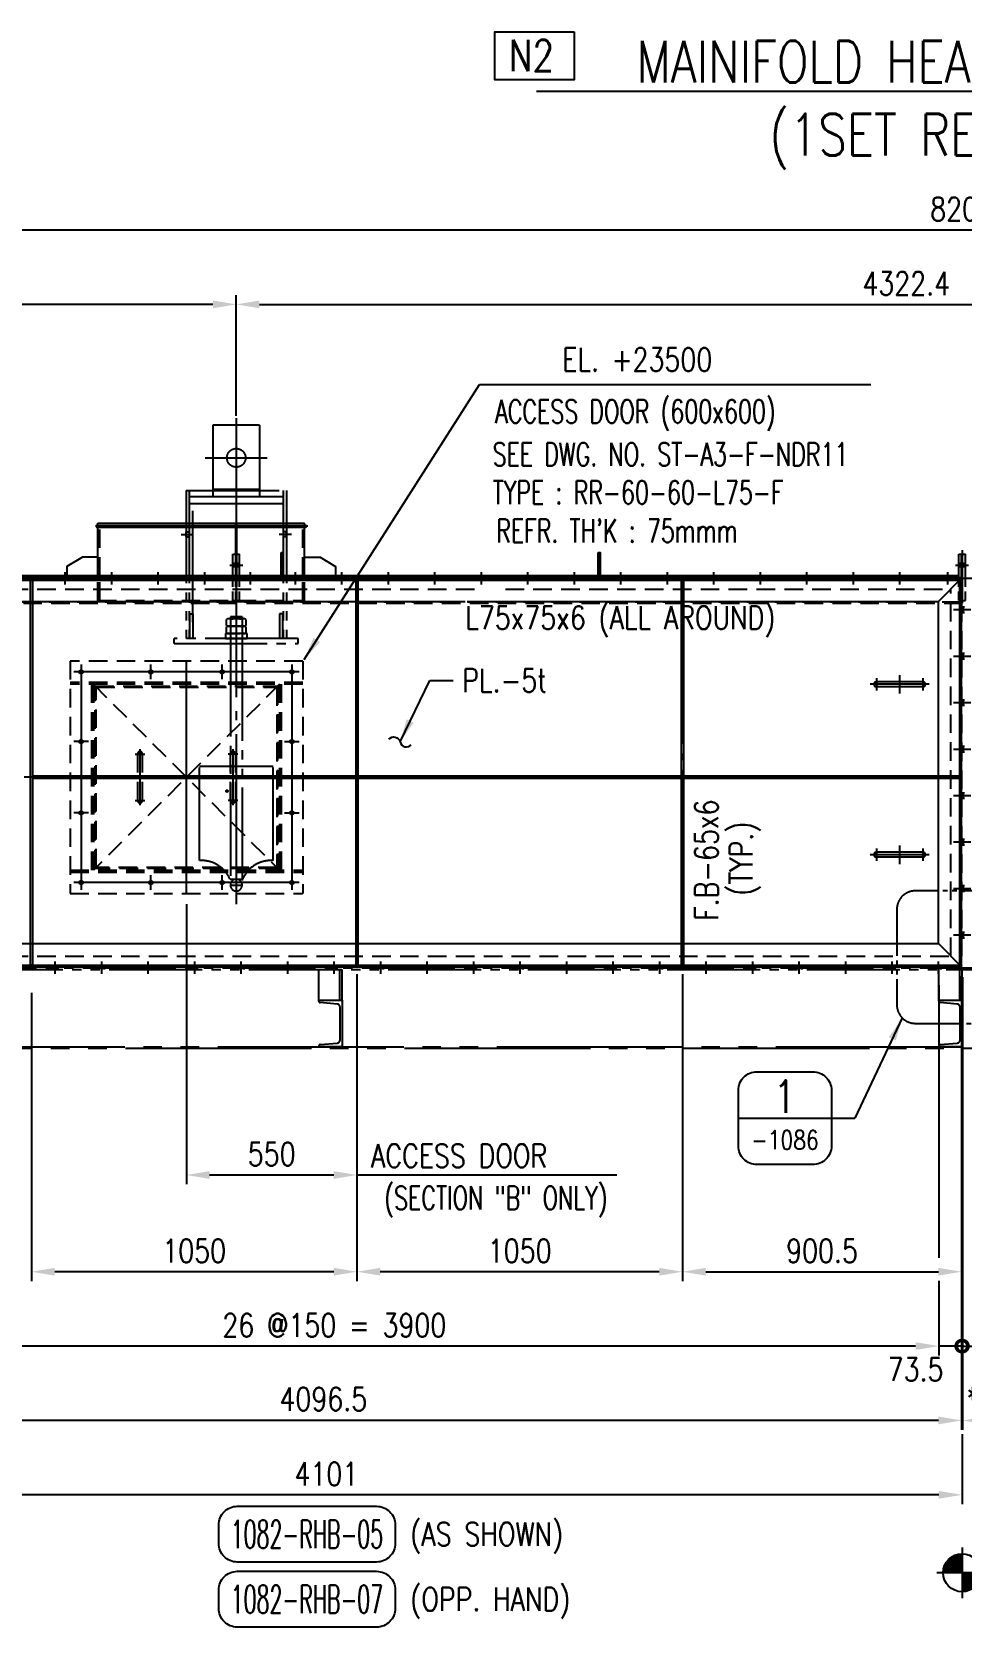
# Model space of a CAD drawing. Header units: millimetres. Extents: x 0 to 232280, y -26939 to 23794.
# Drawn here: x 7840 to 10841, y -13310 to -8161 of the extents above; entities that cross this region are included whole.
import ezdxf
from ezdxf.enums import TextEntityAlignment as Align

# ---------------------------------------------------------------- set-up
doc = ezdxf.new("R2010")
doc.units = ezdxf.units.MM
doc.header["$LTSCALE"] = 30
for name, pattern in [('CENTER', [50.8, 31.75, -6.35, 6.35, -6.35]), ('JNK-CENTER', [34, 30, -1.5, 1, -1.5]), ('JNK-HIDDEN', [3, 2, -1]), ('JNK-PHANTOM', [15, 10, -1, 1, -1, 1, -1]), ('PH2', [15, 10, -1, 1, -1, 1, -1]), ('PHA', [30, 20, -2, 2, -2, 2, -2])]:
    doc.linetypes.add(name, pattern=pattern)
for name, color, linetype in [('CEN-R', 1, 'JNK-CENTER'), ('CON-C', 4, 'Continuous'), ('CON-G', 3, 'Continuous'), ('CON-W', 7, 'Continuous'), ('CON-Y', 2, 'Continuous'), ('det', 2, 'PH2'), ('Dim-W', 7, 'Continuous'), ('HID-Y', 2, 'JNK-HIDDEN'), ('PAN-W', 6, 'PHA'), ('PHA-M', 6, 'JNK-PHANTOM'), ('RET PL', 2, 'Continuous'), ('STL-OBJT', 7, 'Continuous'), ('TXT-Y', 2, 'Continuous'), ('TXTT-C', 4, 'Continuous')]:
    doc.layers.add(name, color=color, linetype=linetype)
doc.styles.add('SIMPLEX', font='simplex.shx', dxfattribs={"width": 0.8})
doc.dimstyles.new('DIM30', dxfattribs={"dimscale": 30, "dimtxt": 2.5, "dimasz": 2.5, "dimexe": 1, "dimexo": 1, "dimgap": 1, "dimtad": 1, "dimdec": 0, "dimdsep": 46, "dimtxsty": 'SIMPLEX', "dimcen": 0, "dimclrd": 7, "dimclre": 7, "dimclrt": 2, "dimadec": 1, "dimazin": 2, "dimtfac": 1, "dimtdec": 0, "dimtix": 1, "dimtmove": 2, "dimatfit": 0, "dimfxl": 1, "dimtolj": 1, "dimtzin": 0, "dimarcsym": 0})
doc.dimstyles.new('DIM30X1.5', dxfattribs={"dimscale": 30, "dimtxt": 2.5, "dimasz": 2.5, "dimexe": 1, "dimexo": 1, "dimgap": 1, "dimtad": 1, "dimdec": 0, "dimlfac": 0.666667, "dimdsep": 46, "dimtxsty": 'SIMPLEX', "dimcen": 0, "dimclrd": 7, "dimclre": 7, "dimclrt": 2, "dimadec": 1, "dimazin": 2, "dimtfac": 1, "dimtdec": 0, "dimtix": 1, "dimtmove": 2, "dimatfit": 0, "dimfxl": 1, "dimtolj": 1, "dimtzin": 0, "dimarcsym": 0})

# ---------------------------------------------------------------- blocks, each defined once
blk = doc.blocks.new('A$C1AD52F16')
at = {"layer": 'CEN-R'}
blk.add_line((0, 77.6), (0, -3.8), dxfattribs=at)
at = {"layer": 'CON-G'}
blk.add_lwpolyline([(-3, 75), (3, 75), (3, 0), (-3, 0)], close=True, dxfattribs=at)
blk = doc.blocks.new('A$C5646093A')
at = {"layer": 'CON-G'}
blk.add_blockref('A$C1AD52F16', (0, 0), dxfattribs=at)
blk = doc.blocks.new('A$C7BB43524')
at = {"color": 1, "linetype": 'CENTER'}
blk.add_line((-100, 700.7), (100, 700.7), dxfattribs=at)
at = {"layer": 'PHA-M'}
for p, q in [((75, 805.7), (-75, 805.7)), ((-75, 805.7), (-75, 575.7)), ((75, 805.7), (75, 575.7)), ((-162, 595.7), (-162, 117.3)), ((-162, 595.7), (161.9, 595.7)), ((-151.6, 595.7), (-151.6, 117.3)), ((-151.6, 575.7), (151.6, 575.7)), ((-75, 599.7), (75, 599.7)), ((-75, 575.7), (75, 575.7)), ((151.6, 595.7), (151.6, 117.3)), ((161.9, 595.7), (161.9, 117.3)), ((-151.6, 553.7), (151.6, 553.7)), ((-178.1, 453.7, 684.9), (-138.7, 453.7, 684.9)), ((-162, 461.7, 684.9), (-151.6, 461.7, 684.9)), ((-162, 445.7), (-162, 461.7)), ((-162, 445.7, 684.9), (-151.6, 445.7, 684.9)), ((178.1, 453.7, 684.9), (138.7, 453.7, 684.9)), ((161.9, 461.7, 684.9), (151.6, 461.7, 684.9)), ((161.9, 445.7, 684.9), (151.6, 445.7, 684.9)), ((161.9, 445.7), (161.9, 461.7)), ((24.9, 181.3), (-24.9, 181.3)), ((24.9, 157.3), (-24.9, 157.3)), ((24.9, 157.3), (-24.9, 157.3)), ((19, 187.3), (-19, 187.3)), ((-19, 187.3), (-19, 181.3)), ((-19, 179.1), (-19, 159.6)), ((-19, 155.1), (-19, 135.6)), ((19, 187.3), (19, 181.3)), ((19, 179.1), (19, 159.6)), ((19, 155.1), (19, 135.6)), ((200, 117.3), (-200, 117.3)), ((-200, 101.3), (-200, 117.3)), ((35, 133.3), (-35, 133.3)), ((-35, 133.3), (-35, 117.3)), ((-35, 117.3), (35, 117.3)), ((24.9, 133.3), (-24.9, 133.3)), ((-19, 133.3), (-19, 101.3)), ((19, 133.3), (19, 101.3)), ((35, 117.3), (35, 133.3)), ((200, 101.3), (200, 117.3)), ((-200, 101.3), (200, 101.3)), ((-19, 101.3), (-19, -678.4)), ((19, 101.3), (19, 87.1)), ((19, 87.1), (19, -678.4)), ((-119, -599.2), (-119, -294.3)), ((-119, -294.3), (119, -294.3)), ((119, -599.2), (119, -294.3)), ((-35, -374.9), (-25, -374.9)), ((-30, -369.9), (-30, -379.9)), ((-20, -659.4), (20, -659.4)), ((-20, -678.4), (20, -678.4))]:
    blk.add_line(p, q, dxfattribs=at)
for points in [[(-150, 117.3), (-150, 197.3), (-140, 197.3), (-140, 117.3)], [(150, 117.3), (150, 197.3), (140, 197.3), (140, 117.3)]]:
    blk.add_lwpolyline(points, dxfattribs=at)
for points in [[(-31, 179.1, -0.372659), (-19, 179.1, -0.117627), (19, 179.1, -0.372659), (31, 179.1), (31, 159.6, -0.372659), (19, 159.6, -0.117627), (-19, 159.6, -0.372659), (-31, 159.6)], [(-31, 155.1, -0.372659), (-19, 155.1, -0.117627), (19, 155.1, -0.372659), (31, 155.1), (31, 135.6, -0.372659), (19, 135.6, -0.117627), (-19, 135.6, -0.372659), (-31, 135.6)]]:
    blk.add_lwpolyline(points, format="xyb", close=True, dxfattribs=at)
for centre, radius in [((0, 700.7), 30), ((-30, -374.9), 3)]:
    blk.add_circle(centre, radius, dxfattribs=at)
for centre, radius, start, end in [((-111.8, -699), 100, 23.3292, 94.1148), ((111.8, -699), 100, 85.8852, 156.6708), ((0, -678.4), 19, 0, 180), ((0, -678.4), 19, 180, 0)]:
    blk.add_arc(centre, radius, start, end, dxfattribs=at)
blk = doc.blocks.new('A$C114C44F1')
at = {"layer": 'CEN-R'}
for p, q in [((-20, 75), (20, 75)), ((0, 95), (0, -95)), ((-30, 0), (30, 0)), ((-20, -75), (20, -75))]:
    blk.add_line(p, q, dxfattribs=at)
at = {"layer": 'CON-G'}
for p, q in [((-8, 75), (-8, -75)), ((8, 75), (8, -75))]:
    blk.add_line(p, q, dxfattribs=at)
for centre, start, end in [((0, 75), 0, 180), ((0, -75), 180, 0)]:
    blk.add_arc(centre, 8, start, end, dxfattribs=at)
blk = doc.blocks.new('A$C5131672C')
at = {"layer": 'CEN-R', "ltscale": 0.7}
blk.add_line((55.5, 0), (0, 0), dxfattribs=at)
at = {"layer": 'Dim-W'}
for p, q in [((35.2, 9), (20.2, 9)), ((35.2, -9), (20.2, -9))]:
    blk.add_line(p, q, dxfattribs=at)
blk.add_solid([(20.2, 9), (35.2, 9), (20.2, -9), (35.2, -9)], dxfattribs=at)
blk = doc.blocks.new('A$C2E0A1381')
at = {"layer": 'CEN-R', "ltscale": 0.7}
blk.add_line((27.7, -120), (-27.7, -120), dxfattribs=at)
at = {"layer": 'Dim-W'}
for p, q in [((7.5, -111), (-7.5, -111)), ((7.5, -129), (-7.5, -129))]:
    blk.add_line(p, q, dxfattribs=at)
blk.add_solid([(-7.5, -111), (7.5, -111), (-7.5, -129), (7.5, -129)], dxfattribs=at)
for p in [(-27.7, -270), (-27.7, -420), (-27.7, -570), (-27.7, -720), (-27.7, -870), (-27.7, -1020), (-27.7, -1170)]:
    blk.add_blockref('A$C5131672C', p, dxfattribs=at)
blk = doc.blocks.new('A$C7D94799A')
at = {"layer": 'CON-W'}
h = blk.add_hatch(color=256, dxfattribs=at)
h.paths.add_polyline_path([(-1.5, 49), (-10.5, 49), (-10.5, 40), (-1.5, 40)])
h.paths.add_polyline_path([(10.5, 49), (1.5, 49), (1.5, 40), (10.5, 40)])
h.paths.add_polyline_path([(10.5, 40), (1.5, 40), (1.5, 31), (10.5, 31)])
h.paths.add_polyline_path([(-1.5, 40), (-7, 40), (-10.5, 40), (-10.5, 31), (-1.5, 31)])
at = {"layer": 'CEN-R'}
for p, q in [((0, 87.7), (0, -83.3)), ((-21, 40), (21, 40))]:
    blk.add_line(p, q, dxfattribs=at)
at = {"layer": 'CON-G'}
for p, q in [((-10.5, 75), (10.5, 75)), ((-10.5, 0), (-10.5, 75)), ((-1.5, 0), (-1.5, 75)), ((1.5, 0), (1.5, 75)), ((10.5, 0), (10.5, 75)), ((-1.5, -3), (-1.5, 0)), ((1.5, -3), (1.5, 0))]:
    blk.add_line(p, q, dxfattribs=at)
at = {"layer": 'HID-Y', "ltscale": 0.5}
for p, q in [((-10.5, -75), (-10.5, 0)), ((10.5, -75), (10.5, 0)), ((-1.5, -75), (-1.5, -3)), ((1.5, -75), (1.5, -3))]:
    blk.add_line(p, q, dxfattribs=at)
at = {"layer": 'HID-Y'}
blk.add_line((-10.5, -75), (10.5, -75), dxfattribs=at)
blk = doc.blocks.new('A$C22F44257')
at = {"layer": 'CEN-R'}
blk.add_line((0, 14), (0, -17.5), dxfattribs=at)
at = {"layer": 'HID-Y'}
for p, q in [((-9, 0), (-9, -6)), ((9, 0), (9, -6))]:
    blk.add_line(p, q, dxfattribs=at)
blk = doc.blocks.new('A$C1E9C7F7A')
at = {"layer": 'Dim-W'}
blk.add_solid([(-9, 31), (-9, 17), (9, 31), (9, 17)], dxfattribs=at)
at = {"layer": 'STL-OBJT', "rotation": 180}
for p in [(0, 25), (0, 17)]:
    blk.add_blockref('A$C22F44257', p, dxfattribs=at)
blk = doc.blocks.new('DUCT-TAG')
at = {"layer": 'CON-G'}
blk.add_lwpolyline([(-9.49, -1), (-9.49, 1, -0.414214), (-7.49, 3), (7.49, 3, -0.414214), (9.49, 1), (9.49, -1, -0.414214), (7.49, -3), (-7.49, -3, -0.414214)], format="xyb", close=True, dxfattribs=at)
at = {"layer": 'CON-G', "style": 'SIMPLEX', "width": 1.246304}
blk.add_attdef('NAME', text='', height=3, dxfattribs=at).set_placement((-8.19, -1.5), (8.19, -1.5), align=Align.FIT)
at = {"layer": 'CON-Y', "style": 'SIMPLEX'}
blk.add_attdef('ELEVATION', text='', height=2, dxfattribs=at).set_placement((0, -6.02), align=Align.CENTER)
blk = doc.blocks.new('A$C35AE5442')
at = {"layer": 'CEN-R'}
for p in [(35, -33.2), (35, -37)]:
    blk.add_line(p, (35, 10.2), dxfattribs=at)
at = {"layer": 'Dim-W'}
blk.add_solid([(26, 0), (26, -26.6), (44, 0), (44, -28.2)], dxfattribs=at)
at = {"layer": 'HID-Y'}
for p, q in [((26, -6), (26, 0)), ((26, -27), (26, -14)), ((44, -6), (44, 0)), ((44, -28.6), (44, -14))]:
    blk.add_line(p, q, dxfattribs=at)
at = {"layer": 'Dim-W', "xscale": -1}
for p in [(116, -31), (206, -31), (356, -31), (506, -31), (656, -31), (806, -31), (956, -31), (1106, -31), (1256, -31), (1406, -31), (1556, -31), (1706, -31), (1856, -31), (2006, -31), (2156, -31), (2306, -31), (2456, -31), (2606, -31), (2756, -31), (2906, -31), (3056, -31), (3206, -31), (3356, -31), (3506, -31), (3656, -31), (3806, -31), (3956, -31), (4104.5, -31)]:
    blk.add_blockref('A$C1E9C7F7A', p, dxfattribs=at)
blk = doc.blocks.new('det-tag')
at = {"layer": 'CON-Y'}
blk.add_line((5, 0), (-5, 0), dxfattribs=at)
blk.add_lwpolyline([(-3, -5), (3, -5, 0.414214), (5, -3), (5, 3, 0.414214), (3, 5), (-3, 5, 0.414214), (-5, 3), (-5, -3, 0.414214)], format="xyb", close=True, dxfattribs=at)
at = {"layer": 'CON-G', "style": 'SIMPLEX', "width": 0.8}
blk.add_attdef('TAG', text='', height=3.5, dxfattribs=at).set_placement((0.02, 0.58), align=Align.CENTER)
at = {"layer": 'CON-Y', "style": 'SIMPLEX', "width": 0.8}
blk.add_attdef('-8888', text='', height=2, dxfattribs=at).set_placement((0, -3.34), align=Align.CENTER)
blk = doc.blocks.new('FS-MARK')
h = blk.add_hatch(color=256)
edge = h.paths.add_edge_path()
edge.add_arc((0, 0), 1.75, 90, 180)
edge.add_line((-1.75, 0), (0, 0))
edge.add_line((0, 0), (0, 1.75))
h = blk.add_hatch(color=256)
edge = h.paths.add_edge_path()
edge.add_line((0, 0), (0, -1.75))
edge.add_arc((0, 0), 1.75, 270, 360)
edge.add_line((1.75, 0), (0, 0))
for p, q in [((0, 2.33), (0, -2.33)), ((2.33, 0), (-2.33, 0))]:
    blk.add_line(p, q)
blk.add_circle((0, 0), 1.75)
at = {"layer": 'CON-Y', "style": 'SIMPLEX', "width": 0.8}
blk.add_attdef('F.S.', (3.19, 1), '', height=2.5, dxfattribs=at)
blk = doc.blocks.new('*D676')
at = {"layer": 'DEFPOINTS', "color": 0, "transparency": 16777216}
for p in [(10839.1, -11181.7), (10842.1, -11181.7), (10842.1, -12642.7)]:
    blk.add_point(p, dxfattribs=at)
at = {"layer": 'Dim-W', "color": 7, "lineweight": -2, "transparency": 16777216}
for p, q in [((10839.1, -11211.7), (10839.1, -12672.7)), ((10842.1, -11211.7), (10842.1, -12672.7)), ((10764.1, -12642.7), (10689.1, -12642.7)), ((10839.1, -12642.7), (10842.1, -12642.7)), ((10917.1, -12642.7), (10992.1, -12642.7))]:
    blk.add_line(p, q, dxfattribs=at)
at = {"layer": 'Dim-W', "color": 7, "transparency": 16777216}
for points in [[(10764.1, -12630.2), (10764.1, -12655.2), (10839.1, -12642.7)], [(10917.1, -12630.2), (10917.1, -12655.2), (10842.1, -12642.7)]]:
    blk.add_solid(points, dxfattribs=at)
at = {"layer": 'Dim-W', "color": 2, "transparency": 16777216, "insert": (10901, -12508.8), "char_height": 75, "attachment_point": 5, "style": 'SIMPLEX'}
blk.add_mtext('\\A1;\\P*3', dxfattribs=at)
blk = doc.blocks.new('_DotSmall')
at = {"color": 0, "linetype": 'ByBlock', "const_width": 0.5}
blk.add_lwpolyline([(-0.0625, 0, 1), (0.0625, 0, 1)], format="xyb", close=True, dxfattribs=at)
blk = doc.blocks.new('*D677')
at = {"layer": 'DEFPOINTS', "color": 0, "transparency": 16777216}
for p in [(10842.1, -11181.7), (10915.6, -11207.3), (10915.6, -12402.7)]:
    blk.add_point(p, dxfattribs=at)
at = {"layer": 'Dim-W', "color": 7, "lineweight": -2, "transparency": 16777216}
for p, q in [((10842.1, -11211.7), (10842.1, -12432.7)), ((10915.6, -11237.3), (10915.6, -12118)), ((10915.6, -12206.1), (10915.6, -12220.2)), ((10915.6, -12280.5), (10915.6, -12432.7)), ((10842.1, -12402.7), (10767.1, -12402.7)), ((10842.1, -12402.7), (10915.6, -12402.7)), ((10990.6, -12402.7), (11065.6, -12402.7))]:
    blk.add_line(p, q, dxfattribs=at)
at = {"layer": 'Dim-W', "color": 7, "transparency": 16777216}
blk.add_solid([(10990.6, -12390.2), (10990.6, -12415.2), (10915.6, -12402.7)], dxfattribs=at)
at = {"layer": 'Dim-W', "color": 7, "lineweight": -2, "transparency": 16777216, "xscale": 75, "yscale": 75, "zscale": 75}
blk.add_blockref('_DotSmall', (10842.1, -12402.7), dxfattribs=at)
at = {"layer": 'Dim-W', "color": 2, "transparency": 16777216, "insert": (11023, -12277), "char_height": 75, "attachment_point": 5, "style": 'SIMPLEX'}
blk.add_mtext('\\A1;\\P73.5', dxfattribs=at)
blk = doc.blocks.new('*D678')
at = {"layer": 'DEFPOINTS', "color": 0, "transparency": 16777216}
for p in [(10765.6, -11207.3), (10839.1, -11181.7), (10765.6, -12402.7)]:
    blk.add_point(p, dxfattribs=at)
at = {"layer": 'Dim-W', "color": 7, "lineweight": -2, "transparency": 16777216}
for p, q in [((10839.1, -11211.7), (10839.1, -12365.2)), ((10765.6, -11237.3), (10765.6, -12118)), ((10765.6, -12192.4), (10765.6, -12220.2)), ((10765.6, -12280.5), (10765.6, -12432.7)), ((10690.6, -12402.7), (10615.6, -12402.7)), ((10879.6, -12402.7), (10914.1, -12402.7))]:
    blk.add_line(p, q, dxfattribs=at)
at = {"layer": 'Dim-W', "color": 7, "transparency": 16777216}
blk.add_solid([(10690.6, -12390.2), (10690.6, -12415.2), (10765.6, -12402.7)], dxfattribs=at)
at = {"layer": 'Dim-W', "color": 7, "lineweight": -2, "transparency": 16777216, "xscale": 75, "yscale": 75, "zscale": 75, "rotation": 180}
blk.add_blockref('_DotSmall', (10839.1, -12402.7), dxfattribs=at)
at = {"layer": 'Dim-W', "color": 2, "transparency": 16777216, "insert": (10690.6, -12415.2), "char_height": 75, "attachment_point": 5, "style": 'SIMPLEX'}
blk.add_mtext('\\A1;\\P73.5', dxfattribs=at)
blk = doc.blocks.new('*D679')
at = {"layer": 'DEFPOINTS', "color": 0, "transparency": 16777216}
for p in [(6742.6, -11186.7), (10839.1, -11181.7), (6742.6, -12642.7)]:
    blk.add_point(p, dxfattribs=at)
at = {"layer": 'Dim-W', "color": 7, "lineweight": -2, "transparency": 16777216}
for p, q in [((6742.6, -11216.7), (6742.6, -12672.7)), ((10839.1, -11211.7), (10839.1, -12672.7)), ((10764.1, -12642.7), (6817.6, -12642.7))]:
    blk.add_line(p, q, dxfattribs=at)
at = {"layer": 'Dim-W', "color": 7, "transparency": 16777216}
for points in [[(6817.6, -12630.2), (6817.6, -12655.2), (6742.6, -12642.7)], [(10764.1, -12630.2), (10764.1, -12655.2), (10839.1, -12642.7)]]:
    blk.add_solid(points, dxfattribs=at)
at = {"layer": 'Dim-W', "color": 2, "transparency": 16777216, "insert": (8780.2, -12573.6), "char_height": 75, "attachment_point": 5, "style": 'SIMPLEX'}
blk.add_mtext('\\A1;4096.5', dxfattribs=at)
blk = doc.blocks.new('*D572')
at = {"layer": 'DEFPOINTS', "color": 0, "transparency": 16777216}
for p in [(6865.6, -12402.7), (6865.6, -12402.7), (10765.6, -12402.7)]:
    blk.add_point(p, dxfattribs=at)
at = {"layer": 'Dim-W', "color": 7, "lineweight": -2, "transparency": 16777216}
for p, q in [((10690.6, -12402.7), (6940.6, -12402.7)), ((6865.6, -12432.7), (6865.6, -12432.7))]:
    blk.add_line(p, q, dxfattribs=at)
at = {"layer": 'Dim-W', "color": 7, "transparency": 16777216}
for points in [[(6940.6, -12390.2), (6940.6, -12415.2), (6865.6, -12402.7)], [(10690.6, -12390.2), (10690.6, -12415.2), (10765.6, -12402.7)]]:
    blk.add_solid(points, dxfattribs=at)
at = {"layer": 'Dim-W', "color": 2, "transparency": 16777216, "insert": (8815.6, -12335.2), "char_height": 75, "attachment_point": 5, "style": 'SIMPLEX'}
blk.add_mtext('\\A1;26 @150 = 3900', dxfattribs=at)
blk = doc.blocks.new('*D684')
at = {"layer": 'DEFPOINTS', "color": 0, "transparency": 16777216}
for p in [(6739.6, -12409.3), (10840.6, -12657.4), (6739.6, -12882.7)]:
    blk.add_point(p, dxfattribs=at)
at = {"layer": 'Dim-W', "color": 7, "lineweight": -2, "transparency": 16777216}
for p, q in [((6739.6, -12439.3), (6739.6, -12912.7)), ((10840.6, -12687.4), (10840.6, -12912.7)), ((10765.6, -12882.7), (6814.6, -12882.7))]:
    blk.add_line(p, q, dxfattribs=at)
at = {"layer": 'Dim-W', "color": 7, "transparency": 16777216}
for points in [[(6814.6, -12870.2), (6814.6, -12895.2), (6739.6, -12882.7)], [(10765.6, -12870.2), (10765.6, -12895.2), (10840.6, -12882.7)]]:
    blk.add_solid(points, dxfattribs=at)
at = {"layer": 'Dim-W', "color": 2, "transparency": 16777216, "insert": (8790.2, -12815.2), "char_height": 75, "attachment_point": 5, "style": 'SIMPLEX'}
blk.add_mtext('\\A1;4101', dxfattribs=at)
blk = doc.blocks.new('*D579')
at = {"layer": 'DEFPOINTS', "color": 0, "transparency": 16777216}
for p in [(8338.3, -10946.8), (8888.6, -11172.3), (8338.3, -11850.5)]:
    blk.add_point(p, dxfattribs=at)
at = {"layer": 'Dim-W', "color": 7, "lineweight": -2, "transparency": 16777216}
for p, q in [((8338.3, -10976.8), (8338.3, -11880.5)), ((8888.6, -11202.3), (8888.6, -11880.5)), ((8813.6, -11850.5), (8413.3, -11850.5))]:
    blk.add_line(p, q, dxfattribs=at)
at = {"layer": 'Dim-W', "color": 7, "transparency": 16777216}
for points in [[(8413.3, -11838), (8413.3, -11863), (8338.3, -11850.5)], [(8813.6, -11838), (8813.6, -11863), (8888.6, -11850.5)]]:
    blk.add_solid(points, dxfattribs=at)
at = {"layer": 'Dim-W', "color": 2, "transparency": 16777216, "insert": (8613.5, -11783), "char_height": 75, "attachment_point": 5, "style": 'SIMPLEX'}
blk.add_mtext('\\A1;550', dxfattribs=at)
blk = doc.blocks.new('*D580')
at = {"layer": 'DEFPOINTS', "color": 0, "transparency": 16777216}
for p in [(8888.6, -11172.7), (7838.6, -11232.7), (7838.6, -12162.7)]:
    blk.add_point(p, dxfattribs=at)
at = {"layer": 'Dim-W', "color": 7, "lineweight": -2, "transparency": 16777216}
for p, q in [((8888.6, -11202.7), (8888.6, -12192.7)), ((7838.6, -11262.7), (7838.6, -12192.7)), ((8813.6, -12162.7), (7913.6, -12162.7))]:
    blk.add_line(p, q, dxfattribs=at)
at = {"layer": 'Dim-W', "color": 7, "transparency": 16777216}
for points in [[(7913.6, -12150.2), (7913.6, -12175.2), (7838.6, -12162.7)], [(8813.6, -12150.2), (8813.6, -12175.2), (8888.6, -12162.7)]]:
    blk.add_solid(points, dxfattribs=at)
at = {"layer": 'Dim-W', "color": 2, "transparency": 16777216, "insert": (8363.6, -12095.2), "char_height": 75, "attachment_point": 5, "style": 'SIMPLEX'}
blk.add_mtext('\\A1;1050', dxfattribs=at)
blk = doc.blocks.new('*D581')
at = {"layer": 'DEFPOINTS', "color": 0, "transparency": 16777216}
for p in [(9938.6, -11172.7), (8888.6, -12162.7), (8888.6, -12162.7)]:
    blk.add_point(p, dxfattribs=at)
at = {"layer": 'Dim-W', "color": 7, "lineweight": -2, "transparency": 16777216}
for p, q in [((9938.6, -11202.7), (9938.6, -12192.7)), ((9863.6, -12162.7), (8963.6, -12162.7))]:
    blk.add_line(p, q, dxfattribs=at)
at = {"layer": 'Dim-W', "color": 7, "transparency": 16777216}
for points in [[(8963.6, -12150.2), (8963.6, -12175.2), (8888.6, -12162.7)], [(9863.6, -12150.2), (9863.6, -12175.2), (9938.6, -12162.7)]]:
    blk.add_solid(points, dxfattribs=at)
at = {"layer": 'Dim-W', "color": 2, "transparency": 16777216, "insert": (9413.6, -12095.2), "char_height": 75, "attachment_point": 5, "style": 'SIMPLEX'}
blk.add_mtext('\\A1;1050', dxfattribs=at)
blk = doc.blocks.new('*D583')
at = {"layer": 'DEFPOINTS', "color": 0, "transparency": 16777216}
for p in [(9938.6, -11202.7), (10839.1, -11178.7), (10839.1, -12162.7)]:
    blk.add_point(p, dxfattribs=at)
at = {"layer": 'Dim-W', "color": 7, "lineweight": -2, "transparency": 16777216}
for p, q in [((10839.1, -11208.7), (10839.1, -12192.7)), ((9938.6, -11232.7), (9938.6, -12192.7)), ((10013.6, -12162.7), (10764.1, -12162.7))]:
    blk.add_line(p, q, dxfattribs=at)
at = {"layer": 'Dim-W', "color": 7, "transparency": 16777216}
for points in [[(10013.6, -12150.2), (10013.6, -12175.2), (9938.6, -12162.7)], [(10764.1, -12150.2), (10764.1, -12175.2), (10839.1, -12162.7)]]:
    blk.add_solid(points, dxfattribs=at)
at = {"layer": 'Dim-W', "color": 2, "transparency": 16777216, "insert": (10388.9, -12095.2), "char_height": 75, "attachment_point": 5, "style": 'SIMPLEX'}
blk.add_mtext('\\A1;900.5', dxfattribs=at)
blk = doc.blocks.new('*D687')
at = {"layer": 'DEFPOINTS', "color": 0, "transparency": 16777216}
for p in [(6739.6, -8800.6), (6739.6, -9846.7), (14941.6, -9856.7)]:
    blk.add_point(p, dxfattribs=at)
at = {"layer": 'Dim-W', "color": 7, "lineweight": -2, "transparency": 16777216}
for p, q in [((6739.6, -9816.7), (6739.6, -8770.6)), ((14866.6, -8800.6), (6814.6, -8800.6)), ((14941.6, -9826.7), (14941.6, -8770.6))]:
    blk.add_line(p, q, dxfattribs=at)
at = {"layer": 'Dim-W', "color": 7, "transparency": 16777216}
for points in [[(6814.6, -8788.1), (6814.6, -8813.1), (6739.6, -8800.6)], [(14866.6, -8788.1), (14866.6, -8813.1), (14941.6, -8800.6)]]:
    blk.add_solid(points, dxfattribs=at)
at = {"layer": 'Dim-W', "color": 2, "transparency": 16777216, "insert": (10840.6, -8733.1), "char_height": 75, "attachment_point": 5, "style": 'SIMPLEX'}
blk.add_mtext('\\A1;8202', dxfattribs=at)
blk = doc.blocks.new('*D688')
at = {"layer": 'DEFPOINTS', "color": 0, "transparency": 16777216}
for p in [(6739.6, -9040.6), (8499.2, -9408), (6739.6, -9846.7)]:
    blk.add_point(p, dxfattribs=at)
at = {"layer": 'Dim-W', "color": 7, "lineweight": -2, "transparency": 16777216}
for p, q in [((6739.6, -9816.7), (6739.6, -9010.6)), ((8424.2, -9040.6), (6814.6, -9040.6)), ((8499.2, -9378), (8499.2, -9010.6))]:
    blk.add_line(p, q, dxfattribs=at)
at = {"layer": 'Dim-W', "color": 7, "transparency": 16777216}
for points in [[(6814.6, -9028.1), (6814.6, -9053.1), (6739.6, -9040.6)], [(8424.2, -9028.1), (8424.2, -9053.1), (8499.2, -9040.6)]]:
    blk.add_solid(points, dxfattribs=at)
at = {"layer": 'Dim-W', "color": 2, "transparency": 16777216, "insert": (7619.4, -8973.1), "char_height": 75, "attachment_point": 5, "style": 'SIMPLEX'}
blk.add_mtext('\\A1;1759.6', dxfattribs=at)
blk = doc.blocks.new('*D585')
at = {"layer": 'DEFPOINTS', "color": 0, "transparency": 16777216}
for p in [(12821.6, -9040.6), (12821.6, -9417.1), (8499.2, -9430.8)]:
    blk.add_point(p, dxfattribs=at)
at = {"layer": 'Dim-W', "color": 7, "lineweight": -2, "transparency": 16777216}
for p, q in [((8499.2, -9400.8), (8499.2, -9010.6)), ((8574.2, -9040.6), (12746.6, -9040.6)), ((12821.6, -9387.1), (12821.6, -9010.6))]:
    blk.add_line(p, q, dxfattribs=at)
at = {"layer": 'Dim-W', "color": 7, "transparency": 16777216}
for points in [[(8574.2, -9028.1), (8574.2, -9053.1), (8499.2, -9040.6)], [(12746.6, -9028.1), (12746.6, -9053.1), (12821.6, -9040.6)]]:
    blk.add_solid(points, dxfattribs=at)
at = {"layer": 'Dim-W', "color": 2, "transparency": 16777216, "insert": (10660.4, -8973.1), "char_height": 75, "attachment_point": 5, "style": 'SIMPLEX'}
blk.add_mtext('\\A1;4322.4', dxfattribs=at)
blk = doc.blocks.new('A$C206F7156')
at = {"layer": 'CEN-R'}
for p, q in [((-340, 363.5), (-340, -363.5)), ((-115, 316.5), (-115, 363.5)), ((0, -375), (0, 375)), ((115, 316.5), (115, 363.5)), ((340, 363.5), (340, -363.5)), ((363.5, 340), (-363.5, 340)), ((-316.5, 115), (-363.5, 115)), ((316.5, 115), (363.5, 115)), ((-150, 90.3), (-150, -90.3)), ((150, 90.3), (150, -90.3)), ((375, 0), (-375, 0)), ((-316.5, -115), (-363.5, -115)), ((316.5, -115), (363.5, -115)), ((363.5, -340), (-363.5, -340)), ((-115, -363.5), (-115, -316.5)), ((115, -363.5), (115, -316.5))]:
    blk.add_line(p, q, dxfattribs=at)
at = {"layer": 'CON-G'}
blk.add_circle((-340, -340), 6, dxfattribs=at)
at = {"layer": 'HID-Y'}
for p, q in [((375, 375), (-375, 375)), ((-375, 375), (-375, -375)), ((375, 375), (375, -375)), ((375, 306), (-375, 306)), ((375, 300), (-375, 300)), ((-306, 300), (-306, -300)), ((-300, 300), (-300, -300)), ((300, 300), (-300, -300)), ((-300, 300), (300, -300)), ((300, 300), (300, -300)), ((306, 300), (306, -300)), ((-165.3, 75), (-134.7, 75)), ((165.3, 75), (134.7, 75)), ((-165.3, -75), (-134.7, -75)), ((165.3, -75), (134.7, -75)), ((-375, -300), (375, -300)), ((-375, -306), (375, -306)), ((-375, -375), (375, -375))]:
    blk.add_line(p, q, dxfattribs=at)
for points in [[(-294, 294), (294, 294), (294, -294), (-294, -294)], [(-291, 291), (291, 291), (291, -291), (-291, -291)]]:
    blk.add_lwpolyline(points, close=True, dxfattribs=at)
for points in [[(-158, 75), (-158, -75, 1), (-142, -75), (-142, 75, 1)], [(158, 75), (158, -75, -1), (142, -75), (142, 75, -1)]]:
    blk.add_lwpolyline(points, format="xyb", close=True, dxfattribs=at)
for centre in [(-340, 340), (-115, 340), (115, 340), (340, 340), (-340, 115), (340, 115), (-340, -115), (340, -115), (-115, -340), (115, -340), (340, -340)]:
    blk.add_circle(centre, 6, dxfattribs=at)

msp = doc.modelspace()

# ---------------------------------------------------------------- hatches: boundary and pattern name
at = {"layer": 'CON-W'}
h = msp.add_hatch(color=256, dxfattribs=at)
h.paths.add_polyline_path([(8497.69, -9872.74), (8488.69, -9872.74), (8488.69, -9881.74), (8497.69, -9881.74)])
h.paths.add_polyline_path([(8509.69, -9872.74), (8500.69, -9872.74), (8500.69, -9881.74), (8509.69, -9881.74)])
h.paths.add_polyline_path([(8509.69, -9881.74), (8500.69, -9881.74), (8500.69, -9890.74), (8509.69, -9890.74)])
h.paths.add_polyline_path([(8497.69, -9881.74), (8492.15, -9881.74), (8488.69, -9881.74), (8488.69, -9890.74), (8497.69, -9890.74)])

# ---------------------------------------------------------------- linework, layer by layer
at = {"layer": 'CEN-R'}
for p, q in [((8499.19, -9408.03), (8499.19, -10976.21)), ((8358.19, -9706.65), (8358.19, -10066.74)), ((8729.77, -9756.74), (8045.7, -9756.74)), ((8050.19, -9751.74), (8050.19, -9761.74)), ((8722.69, -9751.74), (8722.69, -9761.74)), ((8478.19, -9881.74), (8520.19, -9881.74)), ((8499.19, -9834.01), (8499.19, -9995.08)), ((15930.46, -10566.76), (6078.78, -10566.76))]:
    msp.add_line(p, q, dxfattribs=at)
at = {"layer": 'CEN-R', "ltscale": 0.7}
for p, q in [((8888.64, -11172.74), (8888.64, -9930.74)), ((9938.64, -11172.74), (9938.64, -9930.74))]:
    msp.add_line(p, q, dxfattribs=at)
at = {"layer": 'CON-C'}
msp.add_lwpolyline([(9589.08, -8161.17), (9589.08, -8315.54), (9333.58, -8315.54), (9333.58, -8161.17)], close=True, dxfattribs=at)
at = {"layer": 'CON-G'}
for p, q in [((8050.19, -9753.74), (8722.69, -9753.74)), ((8050.19, -9759.74), (8722.69, -9759.74)), ((8053.19, -9916.74), (8053.19, -9746.74)), ((8053.19, -9746.74), (8497.69, -9746.74)), ((8497.69, -9921.74), (8497.69, -9746.74)), ((8500.69, -9746.74), (8719.69, -9746.74)), ((8500.69, -9921.74), (8500.69, -9746.74)), ((8719.69, -9753.74), (8719.69, -9746.74)), ((8719.69, -9916.74), (8719.69, -9759.74)), ((8488.69, -9846.74), (8509.69, -9846.74)), ((8488.69, -9921.74), (8488.69, -9846.74)), ((8509.69, -9921.74), (8509.69, -9846.74)), ((6742.59, -9924.74), (12284.49, -9924.74)), ((6748.59, -9930.74), (9323.49, -9930.74)), ((8558.49, -9916.74), (6817.59, -9916.74)), ((6817.59, -9921.74), (8567.49, -9921.74)), ((8440.49, -9921.74), (10839.09, -9921.74)), ((9793.49, -9916.74), (8449.49, -9916.74)), ((8497.69, -9924.74), (8497.69, -9921.74)), ((8500.69, -9924.74), (8500.69, -9921.74)), ((9260.09, -9930.74), (10833.09, -9930.74)), ((10830.09, -9916.74), (9759.88, -9916.74)), ((10839.09, -9924.74), (10764.09, -9999.74)), ((10833.09, -11172.74), (10833.09, -9930.74)), ((10839.09, -11178.74), (10839.09, -9924.74)), ((6817.59, -9999.74), (9237.84, -9999.74)), ((9243.84, -9999.74), (10764.09, -9999.74)), ((10764.09, -11103.74), (10764.09, -9999.74)), ((8885.64, -10563.76), (7841.64, -10563.76)), ((7841.64, -10563.76), (8885.64, -10563.76)), ((7841.64, -10569.76), (8885.64, -10569.76)), ((8891.64, -10563.76), (9935.64, -10563.76)), ((9935.64, -10563.76), (8891.64, -10563.76)), ((8891.64, -10569.76), (9935.64, -10569.76)), ((9935.64, -10569.76), (8891.64, -10569.76)), ((9941.64, -10563.76), (10833.09, -10563.76)), ((10833.09, -10563.76), (9941.64, -10563.76)), ((9941.64, -10569.76), (10833.09, -10569.76)), ((10833.09, -10569.76), (9941.64, -10569.76)), ((6817.59, -11103.74), (10764.09, -11103.74)), ((10764.09, -11103.74), (10839.09, -11178.74)), ((6742.59, -11178.74), (10839.09, -11178.74)), ((6748.59, -11172.74), (10833.09, -11172.74))]:
    msp.add_line(p, q, dxfattribs=at)
at = {"layer": 'CON-G', "flags": 128}
for points in [[(8053.19, -9856.74), (8003.19, -9856.74), (7953.19, -9886.74), (7953.19, -9916.74), (8053.19, -9916.74), (8053.19, -9856.74)], [(8719.69, -9856.74), (8769.69, -9856.74), (8819.69, -9886.74), (8819.69, -9916.74), (8719.69, -9916.74), (8719.69, -9856.74)]]:
    msp.add_lwpolyline(points, dxfattribs=at)
at = {"layer": 'CON-G'}
for points in [[(7841.64, -11172.74), (7835.64, -11172.74), (7835.64, -9930.74), (7841.64, -9930.74)], [(8891.64, -11172.74), (8885.64, -11172.74), (8885.64, -9930.74), (8891.64, -9930.74)], [(9941.64, -11172.74), (9935.64, -11172.74), (9935.64, -9930.74), (9941.64, -9930.74)]]:
    msp.add_lwpolyline(points, close=True, dxfattribs=at)
for centre, start, end in [((8050.19, -9756.74), 90, 270), ((8722.69, -9756.74), 270, 90)]:
    msp.add_arc(centre, 3, start, end, dxfattribs=at)
at = {"layer": 'CON-W'}
for p, q in [((9123.43, -10254.17), (9198.43, -10254.17)), ((10419.13, -11667.1), (10494.13, -11667.1)), ((8886.37, -11850.47), (9727.02, -11850.47))]:
    msp.add_line(p, q, dxfattribs=at)
msp.add_lwpolyline([(8991.13, -10443.93, -0.6096663), (9027.57, -10452.79, 0.6096663), (9064.01, -10461.64)], format="xyb", dxfattribs=at)
at = {"layer": 'det', "ltscale": 0.5}
msp.add_lwpolyline([(10690.06, -11361.09), (10988.83, -11361.09, 0.4142136), (11048.83, -11301.09), (11048.83, -10993.34, 0.4142136), (10988.83, -10933.34), (10690.06, -10933.34, 0.4142136), (10630.06, -10993.34), (10630.06, -11301.09, 0.4142136)], format="xyb", close=True, dxfattribs=at)
at = {"layer": 'Dim-W'}
for p, q in [((8338.67, -10843.55), (8338.67, -10427.35)), ((10765.59, -12206.14), (10765.59, -12432.74))]:
    msp.add_line(p, q, dxfattribs=at)
at = {"layer": 'HID-Y'}
for p, q in [((8059.19, -9916.74), (8059.19, -9746.74)), ((8713.69, -9916.74), (8713.69, -9746.74)), ((8053.19, -9996.74), (8053.19, -9916.74)), ((8059.19, -9996.74), (8059.19, -9916.74)), ((8713.69, -9996.74), (8713.69, -9916.74)), ((8719.69, -9996.74), (8719.69, -9916.74)), ((6777.59, -9959.74), (9294.49, -9959.74)), ((9367.49, -9959.74), (10804.09, -9959.74)), ((10804.09, -11143.74), (10804.09, -9959.74)), ((8053.19, -9996.74), (8719.69, -9996.74)), ((8488.69, -9996.74), (8509.69, -9996.74)), ((6777.59, -11143.74), (10804.09, -11143.74))]:
    msp.add_line(p, q, dxfattribs=at)
at = {"layer": 'HID-Y', "ltscale": 0.5}
for p, q in [((8488.69, -9996.74), (8488.69, -9921.74)), ((8497.69, -9996.74), (8497.69, -9924.74)), ((8500.69, -9996.74), (8500.69, -9924.74)), ((8509.69, -9996.74), (8509.69, -9921.74))]:
    msp.add_line(p, q, dxfattribs=at)
at = {"layer": 'HID-Y'}
for centre, start, end in [((8050.19, -9756.74), 270, 90), ((8722.69, -9756.74), 90, 270)]:
    msp.add_arc(centre, 3, start, end, dxfattribs=at)
at = {"layer": 'PAN-W'}
for p, q in [((8765.59, -11286.74), (8765.59, -11186.74)), ((8833.59, -11286.74), (8833.59, -11186.74)), ((8840.59, -11286.74), (8840.59, -11186.74)), ((10765.59, -11286.74), (10765.59, -11186.74)), ((10833.59, -11286.74), (10833.59, -11186.74)), ((10840.59, -11286.74), (10840.59, -11186.74)), ((6639.59, -11436.74), (15041.59, -11436.74)), ((15041.59, -11442.74), (6639.59, -11442.74))]:
    msp.add_line(p, q, dxfattribs=at)
for points in [[(8840.59, -11286.74), (8840.59, -11436.74), (8765.59, -11436.74), (8765.59, -11434.32, -0.3888787), (8770.15, -11429.34), (8824.96, -11424.54, 0.3888787), (8834.09, -11414.58), (8834.09, -11308.9, 0.3888787), (8824.96, -11298.94), (8770.15, -11294.14, -0.3888787), (8765.59, -11289.16), (8765.59, -11286.74)], [(10840.59, -11286.74), (10840.59, -11436.74), (10765.59, -11436.74), (10765.59, -11434.32, -0.3888787), (10770.15, -11429.34), (10824.96, -11424.54, 0.3888787), (10834.09, -11414.58), (10834.09, -11308.9, 0.3888787), (10824.96, -11298.94), (10770.15, -11294.14, -0.3888787), (10765.59, -11289.16), (10765.59, -11286.74)]]:
    msp.add_lwpolyline(points, format="xyb", close=True, dxfattribs=at)
at = {"layer": 'PHA-M'}
for p, q in [((6654.59, -11181.74), (15021.59, -11181.74)), ((6739.59, -11186.74), (14941.59, -11186.74))]:
    msp.add_line(p, q, dxfattribs=at)
at = {"layer": 'RET PL', "color": 6, "linetype": 'JNK-HIDDEN'}
for points in [[(10836.09, -11178.74), (10836.09, -10001.74), (6822.59, -10001.74), (6822.59, -10004.74), (10839.09, -10004.74), (10839.09, -11175.74)], [(10839.09, -11175.74), (6839.59, -11175.74)], [(6842.59, -11178.74), (10836.09, -11178.74)]]:
    msp.add_lwpolyline(points, dxfattribs=at)
at = {"layer": 'STL-OBJT'}
msp.add_line((9283.5, -9298.81), (10546.73, -9298.81), dxfattribs=at)

# ---------------------------------------------------------------- block references
msp.add_blockref('A$C206F7156', (8338.67, -10566.76))
at = {"layer": 'CON-G', "rotation": 270}
for p in [(10639.09, -10266.76), (10639.09, -10816.76)]:
    msp.add_blockref('A$C114C44F1', p, dxfattribs=at)
at = {"layer": 'CON-W'}
ref = msp.add_blockref('det-tag', (10269.13, -11667.1), dxfattribs=dict(at, xscale=-30, yscale=30, zscale=30))
ref.add_attrib('TAG', '1', dxfattribs={"layer": 'CON-G', "height": 105, "style": 'SIMPLEX', "width": 0.8}).set_placement((10268.43, -11649.7), align=Align.CENTER)
ref.add_attrib('-8888', '-1086', dxfattribs={"layer": 'CON-Y', "height": 60, "style": 'SIMPLEX', "width": 0.8}).set_placement((10269.13, -11767.3), align=Align.CENTER)
ref = msp.add_blockref('DUCT-TAG', (8727.29, -13009.61), dxfattribs=dict(at, xscale=30, yscale=30, zscale=30))
ref.add_attrib('NAME', '1082-RHB-05', dxfattribs={"layer": 'CON-G', "height": 90, "style": 'SIMPLEX', "width": 0.507345}).set_placement((8481.59, -13054.61), (8972.99, -13054.61), align=Align.FIT)
ref = msp.add_blockref('DUCT-TAG', (8727.29, -13219.61), dxfattribs=dict(at, xscale=30, yscale=30, zscale=30))
ref.add_attrib('NAME', '1082-RHB-07', dxfattribs={"layer": 'CON-G', "height": 90, "style": 'SIMPLEX', "width": 0.507345}).set_placement((8481.59, -13264.61), (8972.99, -13264.61), align=Align.FIT)
at = {"layer": 'Dim-W'}
for name, p in [('A$C7BB43524', (8499.19, -10236.56)), ('A$C5646093A', (8647.19, -9916.74)), ('A$C5646093A', (9669.89, -9916.74)), ('A$C7D94799A', (10840.59, -9921.74)), ('A$C1E9C7F7A', (7947.59, -9947.72)), ('A$C1E9C7F7A', (8097.59, -9947.72)), ('A$C1E9C7F7A', (8247.59, -9947.72)), ('A$C1E9C7F7A', (8397.59, -9947.72)), ('A$C1E9C7F7A', (8544.89, -9947.72)), ('A$C1E9C7F7A', (8689.89, -9947.72)), ('A$C1E9C7F7A', (8839.89, -9947.72)), ('A$C1E9C7F7A', (8989.89, -9947.72)), ('A$C1E9C7F7A', (9139.89, -9947.72)), ('A$C1E9C7F7A', (9289.89, -9947.72)), ('A$C1E9C7F7A', (9439.89, -9947.72)), ('A$C1E9C7F7A', (9589.89, -9947.72)), ('A$C1E9C7F7A', (9739.89, -9947.72)), ('A$C1E9C7F7A', (9889.89, -9947.72)), ('A$C1E9C7F7A', (10039.89, -9947.72)), ('A$C1E9C7F7A', (10189.89, -9947.72)), ('A$C1E9C7F7A', (10339.89, -9947.72)), ('A$C1E9C7F7A', (10489.89, -9947.72)), ('A$C1E9C7F7A', (10639.89, -9947.72)), ('A$C1E9C7F7A', (10794.69, -9947.72)), ('A$C2E0A1381', (10840.59, -9906.72)), ('A$C35AE5442', (6659.59, -11172.74))]:
    msp.add_blockref(name, p, dxfattribs=at)
at = {"layer": 'Dim-W', "xscale": 35, "yscale": 35, "zscale": 35}
msp.add_blockref('FS-MARK', (10840.59, -13134.41), dxfattribs=at)

# ---------------------------------------------------------------- texts
at = {"layer": 'CON-C', "style": 'SIMPLEX', "width": 0.8}
msp.add_attdef('N2', text='1', height=101.25, dxfattribs=at).set_placement((9451.45, -8237.68), align=Align.MIDDLE_CENTER)
at = {"layer": 'CON-W', "color": 2, "style": 'SIMPLEX', "width": 0.8}
for s, p in [('(AS SHOWN)', (9060.49, -13009.61)), ('(OPP. HAND)', (9060.49, -13219.61))]:
    msp.add_text(s, height=75, dxfattribs=at).set_placement(p, align=Align.MIDDLE_LEFT)
at = {"layer": 'CON-Y', "style": 'SIMPLEX'}
for s, width, p in [('EL. +23500', 0.8, (9551.28, -9256.27)), ('ACCESS DOOR (600x600)', 0.7, (9334.79, -9423.57)), ('SEE DWG. NO. ST-A3-F-NDR11', 0.7, (9326.35, -9561.9)), ('TYPE : RR-60-60-L75-F', 0.7, (9326.35, -9684.96)), ("REFR. TH'K : 75mmm", 0.7, (9337.96, -9808.59))]:
    msp.add_text(s, height=75, dxfattribs=dict(at, width=width)).set_placement(p)
at = {"layer": 'TXT-Y', "color": 2, "style": 'SIMPLEX', "width": 0.8}
msp.add_text('L75x75x6 (ALL AROUND)', height=75, dxfattribs=at).set_placement((9238.38, -10089.31))
at = {"layer": 'TXT-Y', "style": 'SIMPLEX', "width": 0.8}
for s, p in [('PL.-5t', (9228.43, -10291.67)), (' ACCESS DOOR', (8892.88, -11825.96))]:
    msp.add_text(s, height=75, dxfattribs=at).set_placement(p)
at = {"layer": 'TXT-Y', "color": 2, "style": 'SIMPLEX', "width": 0.8}
for s, p in [('F.B-65x6', (10053.67, -10834.3)), ('(TYP.)', (10164.9, -10829.55))]:
    msp.add_text(s, height=75, rotation=90, dxfattribs=at).set_placement(p, align=Align.CENTER)
at = {"layer": 'TXT-Y', "color": 2, "style": 'SIMPLEX', "width": 0.7}
msp.add_text('(SECTION "B" ONLY)', height=75, dxfattribs=at).set_placement((9337.08, -11962.03), align=Align.CENTER)
at = {"layer": 'TXTT-C', "style": 'SIMPLEX', "width": 0.8}
for s, p in [('%%U    MAINIFOLD HEADER BOX PLAN', (10709.64, -8324.97)), ("(1SET REQ'D)", (10709.64, -8560.1))]:
    msp.add_text(s, height=135, dxfattribs=at).set_placement(p, align=Align.CENTER)

# ---------------------------------------------------------------- dimensions: what is measured, and where the dimension line sits
at = {"layer": 'Dim-W'}
for base, p1, p2, picture, middle in [((6739.59, -8800.58), (14941.59, -9856.74), (6739.59, -9846.74), '*D687', (10840.59, -8733.08)), ((8338.27, -11850.47), (8888.64, -11172.33), (8338.27, -10946.76), '*D579', (8613.45, -11782.97))]:
    dim = msp.add_linear_dim(base=base, p1=p1, p2=p2, angle=180, dimstyle='DIM30', dxfattribs=at)
    dim.commit()
    dim.dimension.update_dxf_attribs({"geometry": picture, "text_midpoint": middle})
dim = msp.add_linear_dim(base=(6739.59, -9040.58), p1=(8499.19, -9408.03), p2=(6739.59, -9846.74), angle=180, dimstyle='DIM30', override={"dimdec": 1}, dxfattribs=at)
dim.commit()
dim.dimension.update_dxf_attribs({"geometry": '*D688', "text_midpoint": (7619.39, -8973.08)})
for base, p1, p2, picture, middle in [((12821.59, -9040.58), (8499.19, -9430.83), (12821.59, -9417.13), '*D585', (10660.39, -8973.08)), ((7838.64, -12162.74), (8888.64, -11172.74), (7838.64, -11232.74), '*D580', (8363.64, -12095.24)), ((8888.64, -12162.74), (9938.64, -11172.74), (8888.64, -12162.74), '*D581', (9413.64, -12095.24)), ((10839.087615, -12162.74177), (9938.637605, -11202.74177), (10839.087615, -11178.74177), '*D583', (10388.86261, -12095.24177))]:
    dim = msp.add_linear_dim(base=base, p1=p1, p2=p2, dimstyle='DIM30', override={"dimdec": 1}, dxfattribs=at)
    dim.commit()
    dim.dimension.update_dxf_attribs({"geometry": picture, "text_midpoint": middle})
for base, p1, p2, picture, middle in [((6742.59, -12642.74), (10839.09, -11181.74), (6742.59, -11186.74), '*D679', (8780.22, -12573.55)), ((6739.59, -12882.74), (10840.59, -12657.36), (6739.59, -12409.33), '*D684', (8790.22, -12815.24))]:
    dim = msp.add_linear_dim(base=base, p1=p1, p2=p2, angle=180, dimstyle='DIM30', override={"dimdec": 1}, dxfattribs=at)
    dim.commit()
    dim.dimension.update_dxf_attribs({"geometry": picture, "text_midpoint": middle, "dimtype": 160})
dim = msp.add_linear_dim(base=(10765.59, -12402.74), p1=(10839.09, -11181.74), p2=(10765.59, -11207.25), angle=180, text='\\X<>', dimstyle='DIM30', override={"dimdec": 1, "dimblk1": 'DotSmall', "dimsah": 1}, dxfattribs=at)
dim.commit()
dim.dimension.update_dxf_attribs({"geometry": '*D678', "text_midpoint": (10690.59, -12415.24), "dimtype": 160})
dim = msp.add_linear_dim(base=(10842.09, -12642.74), p1=(10839.09, -11181.74), p2=(10842.09, -11181.74), text='\\X*<>', dimstyle='DIM30', dxfattribs=at)
dim.commit()
dim.dimension.update_dxf_attribs({"geometry": '*D676', "text_midpoint": (10901.03, -12508.77), "dimtype": 160})
dim = msp.add_linear_dim(base=(10915.59, -12402.74), p1=(10842.09, -11181.74), p2=(10915.59, -11207.25), text='\\X<>', dimstyle='DIM30', override={"dimdec": 1, "dimblk1": 'DotSmall', "dimsah": 1}, dxfattribs=at)
dim.commit()
dim.dimension.update_dxf_attribs({"geometry": '*D677', "text_midpoint": (11023.01, -12276.97), "dimtype": 160})
dim = msp.add_linear_dim(base=(6865.59, -12402.74), p1=(10765.59, -12402.74), p2=(6865.59, -12402.74), angle=180, text='26 @150 = <>', dimstyle='DIM30', dxfattribs=at)
dim.commit()
dim.dimension.update_dxf_attribs({"geometry": '*D572', "text_midpoint": (8815.59, -12335.24)})

# ---------------------------------------------------------------- leaders
at = {"layer": 'CON-W'}
msp.add_leader([(8718.67, -10186.76), (9283.5, -9298.81)], dimstyle='DIM30', override={"dimgap": 1, "dimtad": 0}, dxfattribs=at)
for points, dimstyle in [([(9027.57, -10452.79), (9123.43, -10254.17)], 'DIM30'), ([(10647.63, -11343.52), (10494.13, -11667.1)], 'DIM30X1.5')]:
    msp.add_leader(points, dimstyle=dimstyle, dxfattribs=at)

doc.saveas('drawing.dxf')
